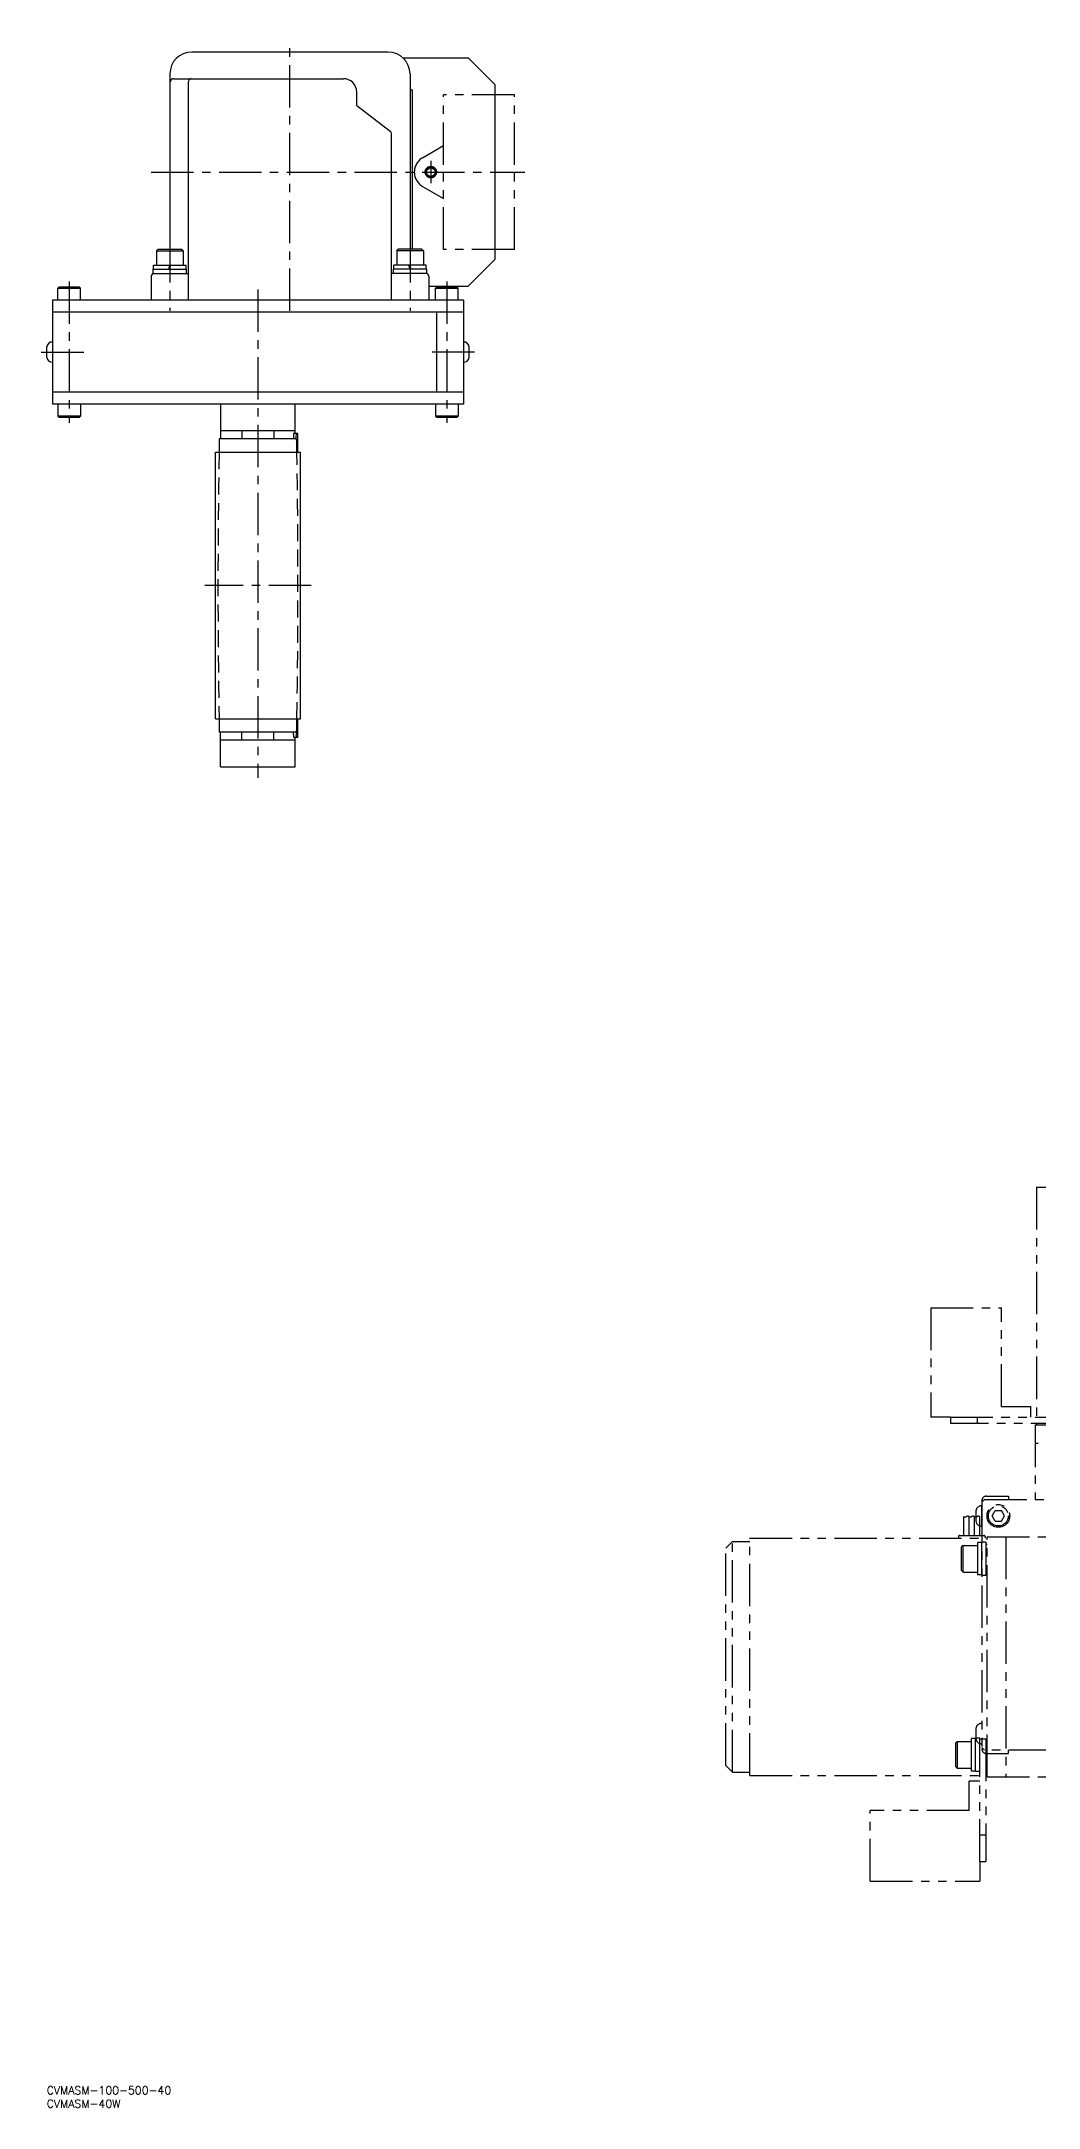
# Model space of a CAD drawing. Extents: x -2 to 1118, y -8 to 767.
# Drawn here: x -2 to 372, y -8 to 767 of the extents above; entities that cross this region are included whole.
import ezdxf

# ---------------------------------------------------------------- set-up
doc = ezdxf.new("R2010")
doc.units = 0
doc.header["$LTSCALE"] = 0.5
for name, pattern in [('CENTER', [50.8, 31.75, -6.35, 6.35, -6.35]), ('DASHED', [19.05, 12.7, -6.35]), ('PHANTOM', [63.5, 31.75, -6.35, 6.35, -6.35, 6.35, -6.35])]:
    doc.linetypes.add(name, pattern=pattern)
for name, color, linetype in [('MSM_CENTER', 1, 'CENTER'), ('MSM_CONTINUOUS', 7, 'CONTINUOUS'), ('MSM_DASHED', 4, 'DASHED'), ('MSM_IMAGINARY', 6, 'PHANTOM'), ('MSM_NARROW', 5, 'CONTINUOUS'), ('MSM_PART_NUMBER', 7, 'CONTINUOUS')]:
    doc.layers.add(name, color=color, linetype=linetype)
doc.styles.get("Standard").update_dxf_attribs({"font": 'txt.shx', "height": 6, "bigfont": 'bigfont.shx'})

# ---------------------------------------------------------------- blocks, each defined once
blk = doc.blocks.new('*U80')
at = {"layer": 'MSM_PART_NUMBER'}
blk.add_text('CVMASM-100-500-40', height=3, dxfattribs=at).set_placement((0, -3))
blk = doc.blocks.new('*U81')
at = {"layer": 'MSM_PART_NUMBER'}
blk.add_text('CVMASM-40W', height=3, dxfattribs=at).set_placement((0, -8))

msp = doc.modelspace()

# ---------------------------------------------------------------- linework, layer by layer
at = {"layer": 'MSM_CENTER'}
for p, q in [((91.2, 665.52), (91.2, 766.52)), ((144, 721.67), (144, 713.37)), ((39.2, 717.52), (179.27, 717.52)), ((46.2, 692.02), (46.2, 665.52)), ((136.2, 692.02), (136.2, 665.52)), ((8.4, 676.52), (8.4, 623.52)), ((150, 676.52), (150, 623.52)), ((79.2, 673.52), (79.2, 490.52)), ((-2, 650.02), (14.2, 650.02)), ((160.4, 650.02), (144.2, 650.02)), ((99.1, 562.52), (59.3, 562.52))]:
    msp.add_line(p, q, dxfattribs=at)
at = {"layer": 'MSM_CONTINUOUS'}
for p, q in [((128, 762.52), (54.4, 762.52)), ((133.62, 760.29), (157.97, 760.29)), ((157.97, 760.29), (167.97, 750.29)), ((46.2, 754.32), (46.2, 688.62)), ((47.7, 752.52), (111.2, 752.52)), ((53.2, 669.52), (53.2, 751.52)), ((136.2, 754.32), (136.2, 688.62)), ((116.2, 742.52), (116.2, 747.52)), ((136.2, 748.29), (136.95, 748.29)), ((136.95, 748.29), (136.95, 688.62)), ((167.97, 750.29), (167.97, 684.75)), ((116.2, 742.52), (128.81, 732.82)), ((129.2, 669.52), (129.2, 732.03)), ((40.1, 682.62), (52.3, 682.62)), ((40.1, 681.12), (40.1, 682.62)), ((41.2, 688.02), (41.8, 688.62)), ((41.2, 688.02), (51.2, 688.02)), ((41.2, 688.02), (41.2, 682.62)), ((41.8, 688.62), (50.6, 688.62)), ((45.8, 681.12), (46.2, 682.62)), ((46.2, 681.12), (46.6, 682.62)), ((51.2, 688.02), (50.6, 688.62)), ((51.2, 688.02), (51.2, 682.62)), ((52.3, 681.12), (52.3, 682.62)), ((142.3, 682.62), (130.1, 682.62)), ((130.1, 681.12), (130.1, 682.62)), ((131.2, 688.02), (131.8, 688.62)), ((141.2, 688.02), (131.2, 688.02)), ((131.2, 688.02), (131.2, 682.62)), ((140.6, 688.62), (131.8, 688.62)), ((136.2, 681.12), (135.8, 682.62)), ((136.6, 681.12), (136.2, 682.62)), ((141.2, 688.02), (140.6, 688.62)), ((141.2, 688.02), (141.2, 682.62)), ((142.3, 681.12), (142.3, 682.62)), ((167.97, 684.75), (157.97, 674.75)), ((4.65, 674.52), (4.15, 674.02)), ((4.15, 674.02), (12.65, 674.02)), ((4.15, 669.52), (4.15, 674.02)), ((4.65, 674.52), (12.15, 674.52)), ((12.65, 674.02), (12.15, 674.52)), ((12.65, 669.52), (12.65, 674.02)), ((39.2, 678.52), (39.2, 669.52)), ((39.95, 681.12), (52.45, 681.12)), ((39.95, 679.52), (39.95, 681.12)), ((39.95, 679.52), (53.2, 679.52)), ((52.45, 679.52), (52.45, 681.12)), ((142.45, 679.52), (129.2, 679.52)), ((142.45, 681.12), (129.95, 681.12)), ((129.95, 679.52), (129.95, 681.12)), ((142.45, 679.52), (142.45, 681.12)), ((143.2, 678.52), (143.2, 669.52)), ((143.2, 674.75), (157.97, 674.75)), ((145.75, 674.02), (146.25, 674.52)), ((145.75, 674.02), (154.25, 674.02)), ((145.75, 669.52), (145.75, 674.02)), ((146.25, 674.52), (153.75, 674.52)), ((153.75, 674.52), (154.25, 674.02)), ((154.25, 669.52), (154.25, 674.02)), ((156.2, 669.52), (2.2, 669.52)), ((2.2, 669.52), (2.2, 630.52)), ((156.2, 669.52), (156.2, 630.52)), ((156.2, 665.02), (2.2, 665.02)), ((146.2, 635.02), (146.2, 665.02)), ((0, 652.02), (0, 648.02)), ((158.4, 648.02), (158.4, 652.02)), ((156.2, 635.02), (2.2, 635.02)), ((156.2, 630.52), (2.2, 630.52)), ((4.15, 630.52), (4.15, 626.02)), ((12.65, 630.52), (12.65, 626.02)), ((65.2, 630.52), (65.2, 617.52)), ((93.2, 630.52), (65.2, 630.52)), ((93.2, 619.52), (93.2, 630.52)), ((145.75, 630.52), (145.75, 626.02)), ((154.25, 630.52), (154.25, 626.02)), ((12.65, 626.02), (4.15, 626.02)), ((4.65, 625.52), (4.15, 626.02)), ((12.15, 625.52), (4.65, 625.52)), ((12.15, 625.52), (12.65, 626.02)), ((93.2, 620.52), (65.2, 620.52)), ((73.2, 620.52), (73.2, 617.52)), ((85.2, 620.52), (85.2, 617.52)), ((154.25, 626.02), (145.75, 626.02)), ((146.25, 625.52), (145.75, 626.02)), ((153.75, 625.52), (146.25, 625.52)), ((153.75, 625.52), (154.25, 626.02)), ((63.3, 512.52), (63.3, 612.52)), ((63.3, 612.52), (95.1, 612.52)), ((93.7, 617.52), (64.7, 617.52)), ((92.46, 618.52), (92.46, 617.52)), ((94.2, 619.52), (92.55, 619.52)), ((93.46, 617.52), (93.46, 618.52)), ((94.2, 612.52), (94.2, 619.52)), ((95.1, 512.52), (95.1, 612.52)), ((63.3, 512.52), (95.1, 512.52)), ((94.2, 505.52), (94.2, 512.52)), ((93.7, 507.52), (64.7, 507.52)), ((65.2, 494.52), (65.2, 507.52)), ((93.2, 504.52), (65.2, 504.52)), ((73.2, 504.52), (73.2, 507.52)), ((85.2, 504.52), (85.2, 507.52)), ((92.46, 506.52), (92.46, 507.52)), ((94.2, 505.52), (92.55, 505.52)), ((93.2, 494.52), (93.2, 505.52)), ((93.46, 507.52), (93.46, 506.52)), ((65.2, 494.52), (93.2, 494.52))]:
    msp.add_line(p, q, dxfattribs=at)
msp.add_circle((144, 717.52), 1.62, dxfattribs=at)
for centre, radius, start, end in [((54.4, 754.32), 8.2, 90, 180), ((128, 754.32), 8.2, 0, 90), ((47.7, 751.02), 1.5, 90, 180), ((54.22, 751.52), 1, 90, 180), ((111.2, 747.52), 5, 0, 90), ((128.2, 732.03), 1, 0, 52.43146), ((40.2, 678.52), 1, 90, 180), ((142.2, 678.52), 1, 0, 90), ((2.1, 651.7), 2.12, 87.25733, 171.32149), ((156.3, 651.7), 2.12, 8.67851, 92.74267), ((2.1, 648.34), 2.12, 188.67851, 272.74267), ((156.3, 648.34), 2.12, 267.25733, 351.32149), ((3089.45, 562.52), 3025.25, 178.95829, 179.053), ((98.51, 618.5), 6.05, 170.25715, 179.78077), ((99.5, 618.5), 6.05, 170.25715, 179.78077), ((-2931.05, 562.52), 3025.25, 0.947, 1.04171), ((3089.45, 562.52), 3025.25, 180.947, 181.04171), ((-2931.05, 562.52), 3025.25, 358.95829, 359.053), ((98.51, 506.54), 6.05, 180.21923, 189.74285), ((99.5, 506.54), 6.05, 180.21923, 189.74285)]:
    msp.add_arc(centre, radius, start, end, dxfattribs=at)
at = {"layer": 'MSM_DASHED'}
for centre, start, end in [((3089.45, 562.52), 179.053, 180.947), ((-2931.05, 562.52), 359.053, 0.947)]:
    msp.add_arc(centre, 3025.25, start, end, dxfattribs=at)
at = {"layer": 'MSM_IMAGINARY'}
for p, q in [((175.3, 746.52), (148.8, 746.52)), ((148.8, 688.52), (148.8, 746.52)), ((175.3, 688.52), (175.3, 746.52)), ((140.9, 722.89), (148.8, 727.45)), ((140.9, 712.15), (148.8, 707.59)), ((175.3, 688.52), (148.8, 688.52)), ((371.02, 337), (460.02, 337)), ((371.02, 337), (371.02, 250.8)), ((331.42, 291.8), (357.92, 291.8)), ((331.42, 291.8), (331.42, 250.8)), ((357.92, 254.8), (357.92, 291.8)), ((338.76, 250.8), (331.42, 250.8)), ((338.76, 250.8), (385.02, 250.8)), ((338.76, 250.8), (338.76, 248.5)), ((384.77, 248.5), (338.76, 248.5)), ((348.77, 250.8), (348.77, 248.5)), ((357.92, 254.8), (368.92, 254.8)), ((368.92, 250.8), (368.92, 254.8)), ((370.52, 248), (460.52, 248)), ((370.52, 248), (370.52, 220)), ((371.02, 248.5), (371.02, 248)), ((460.52, 241), (370.52, 241)), ((351.52, 220), (350.52, 219)), ((350.52, 219.5), (350.52, 126.5)), ((350.52, 210), (350.52, 217.6)), ((351.52, 220), (503.52, 220)), ((352.22, 221.2), (360.52, 221.2)), ((360.52, 221.2), (360.52, 220)), ((343.76, 206.5), (343.76, 213.55)), ((345.76, 206.5), (345.76, 213.55)), ((347.76, 206.5), (347.76, 213.55)), ((348.32, 215.8), (348.32, 211.8)), ((349.76, 206.5), (349.76, 213.55)), ((354.42, 213.8), (355.57, 215.8)), ((355.57, 211.8), (354.42, 213.8)), ((355.57, 215.8), (357.88, 215.8)), ((355.57, 211.8), (357.88, 211.8)), ((359.03, 213.8), (357.88, 215.8)), ((357.88, 211.8), (359.03, 213.8)), ((257.02, 204.2), (254.52, 201.7)), ((254.52, 120.3), (254.52, 201.7)), ((257.02, 117.8), (257.02, 204.2)), ((257.02, 204.2), (263.52, 204.2)), ((263.52, 116.5), (263.52, 205.5)), ((263.52, 205.5), (352.52, 205.5)), ((341.76, 206), (341.76, 205.5)), ((342.26, 206.5), (351.26, 206.5)), ((343.52, 202.77), (342.92, 202.17)), ((342.92, 193.37), (342.92, 202.17)), ((343.52, 192.77), (343.52, 202.77)), ((343.52, 202.77), (348.92, 202.77)), ((348.92, 203.87), (348.92, 191.67)), ((350.42, 203.87), (348.92, 203.87)), ((350.42, 204.02), (350.42, 191.52)), ((352.02, 204.02), (350.42, 204.02)), ((351.76, 206), (351.76, 205.5)), ((352.02, 204.02), (352.02, 191.52)), ((352.02, 203.27), (352.52, 203.27)), ((352.52, 116), (352.52, 206)), ((352.52, 206), (380.52, 206)), ((359.52, 206), (359.52, 116)), ((343.52, 192.77), (342.92, 193.37)), ((343.52, 192.77), (348.92, 192.77)), ((350.42, 191.67), (348.92, 191.67)), ((352.02, 191.52), (350.42, 191.52)), ((352.02, 192.27), (352.52, 192.27)), ((348.32, 134.2), (348.32, 130.2)), ((341.22, 129.23), (340.62, 128.63)), ((340.62, 128.63), (340.62, 119.83)), ((341.22, 129.23), (341.22, 119.23)), ((341.22, 129.23), (346.62, 129.23)), ((346.62, 118.13), (346.62, 130.33)), ((348.12, 130.33), (346.62, 130.33)), ((348.12, 117.98), (348.12, 130.48)), ((349.72, 130.48), (348.12, 130.48)), ((349.72, 84.23), (349.72, 130.5)), ((349.72, 130.25), (352.02, 130.25)), ((350.52, 127), (351.52, 126)), ((503.52, 126), (351.52, 126)), ((352.02, 130.25), (352.02, 84.23)), ((352.02, 129.73), (352.52, 129.73)), ((352.22, 124.8), (360.52, 124.8)), ((360.52, 124.8), (360.52, 126)), ((257.02, 117.8), (254.52, 120.3)), ((257.02, 117.8), (263.52, 117.8)), ((263.52, 116.5), (349.72, 116.5)), ((341.22, 119.23), (340.62, 119.83)), ((341.22, 119.23), (346.62, 119.23)), ((348.12, 118.13), (346.62, 118.13)), ((349.72, 117.98), (348.12, 117.98)), ((352.02, 118.73), (352.52, 118.73)), ((352.02, 116.5), (352.52, 116.5)), ((345.72, 103.4), (345.72, 114.4)), ((349.72, 114.4), (345.72, 114.4)), ((352.52, 116), (380.52, 116)), ((308.72, 76.9), (308.72, 103.4)), ((345.72, 103.4), (308.72, 103.4)), ((349.72, 94.25), (352.02, 94.25)), ((349.72, 84.23), (349.72, 76.9)), ((349.72, 84.23), (352.02, 84.23)), ((308.72, 76.9), (349.72, 76.9))]:
    msp.add_line(p, q, dxfattribs=at)
for centre, radius in [((144, 717.52), 2.15), ((356.72, 213.8), 4.25), ((356.72, 213.8), 3.75)]:
    msp.add_circle(centre, radius, dxfattribs=at)
for centre, radius, start, end in [((144, 717.52), 6.2, 120, 240), ((350.42, 215.48), 2.12, 87.25733, 171.32149), ((352.22, 219.5), 1.7, 90, 180), ((344.26, 214.41), 1, 240, 300), ((345.26, 212.68), 1, 60.00003, 119.99999), ((346.26, 214.41), 1, 240, 300), ((347.26, 212.68), 1, 60.00004, 119.99996), ((348.26, 214.41), 1, 240, 300), ((350.42, 212.12), 2.12, 188.67851, 272.74267), ((349.26, 212.68), 1, 60.00003, 119.99999), ((342.26, 206), 0.5, 90, 180), ((351.26, 206), 0.5, 0, 90), ((350.42, 133.88), 2.12, 87.25733, 171.32149), ((350.42, 130.52), 2.12, 188.67851, 272.74267), ((352.22, 126.5), 1.7, 180, 270)]:
    msp.add_arc(centre, radius, start, end, dxfattribs=at)
at = {"layer": 'MSM_NARROW'}
msp.add_circle((144, 717.52), 2, dxfattribs=at)

# ---------------------------------------------------------------- block references
at = {"layer": 'MSM_CONTINUOUS'}
for name in ['*U80', '*U81']:
    msp.add_blockref(name, (0, 0), dxfattribs=at)

doc.saveas('drawing.dxf')
